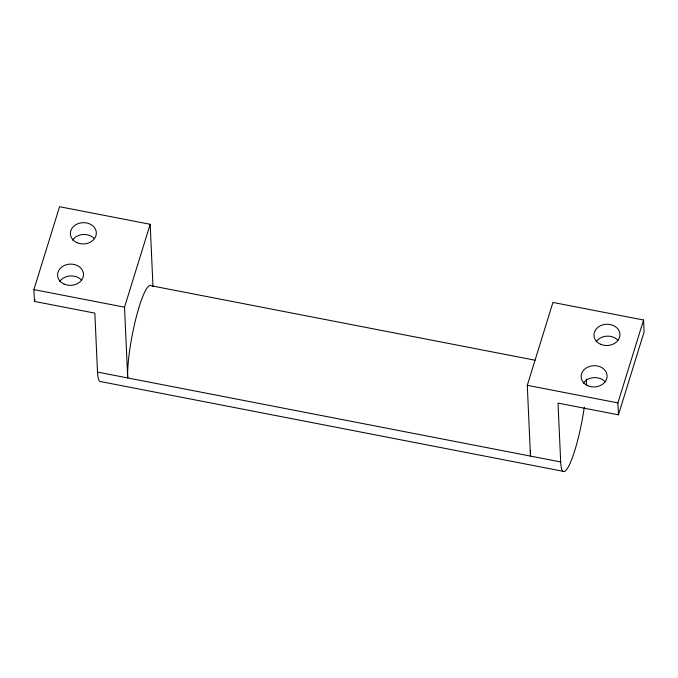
<?xml version="1.0" encoding="UTF-8"?>
<svg xmlns="http://www.w3.org/2000/svg" width="678" height="678" viewBox="0 0 678 678"><rect width="100%" height="100%" fill="white"/><g stroke="black" fill="none" stroke-linecap="round" stroke-linejoin="round"><path stroke-width="1.02" d="M563.071 471.295L99.895 381.434A51.969 8.424 -79 0 1 97.505 372.086L94.844 313.134L34.434 301.413L33.9 289.608L59.562 206.705L150.185 224.291L152.991 286.599M34.434 301.413L35.061 299.396M535.061 360.221L150.982 285.709A51.969 8.424 -79 0 0 135.922 318.448A51.969 8.424 -79 0 0 127.71 377.951L124.523 307.185L150.185 224.291M530.433 450.277A51.969 8.424 -79 0 0 530.476 456.082L527.281 385.324L552.943 302.43L643.566 320.008L644.1 331.932L618.438 414.826L558.028 403.105L560.681 461.947A51.969 8.424 -79 0 0 570.469 462.481A51.969 8.424 -79 0 0 584.3 407.241M618.438 414.826L617.904 402.901L643.566 320.008M33.9 289.608L124.523 307.185M527.281 385.324L617.904 402.901M97.505 372.086L560.681 461.947M586.343 379.053A51.969 8.424 -79 0 1 586.377 384.858M59.732 281.514A12.992 10.645 -2.6 0 1 81.606 280.184M72.554 240.063A12.992 10.645 -2.6 0 1 94.437 238.741M583.317 383.197A12.992 10.645 -2.6 0 1 605.2 381.875M596.148 341.754A12.992 10.645 -2.6 0 1 618.031 340.424M587.758 385.697A12.992 10.645 -2.6 0 0 607.098 376.002A12.992 10.645 -2.6 0 0 587.479 367.264A12.992 10.645 -2.6 0 0 587.758 385.697M600.581 344.255A12.992 10.645 -2.6 0 0 619.929 334.551A12.992 10.645 -2.6 0 0 600.31 325.821A12.992 10.645 -2.6 0 0 600.581 344.255M64.164 284.116A12.992 10.645 -2.6 0 0 83.513 274.421A12.992 10.645 -2.6 0 0 63.893 265.691A12.992 10.645 -2.6 0 0 64.164 284.116M76.995 242.673A12.992 10.645 -2.6 0 0 96.344 232.969A12.992 10.645 -2.6 0 0 76.724 224.24A12.992 10.645 -2.6 0 0 76.995 242.673"/></g></svg>
